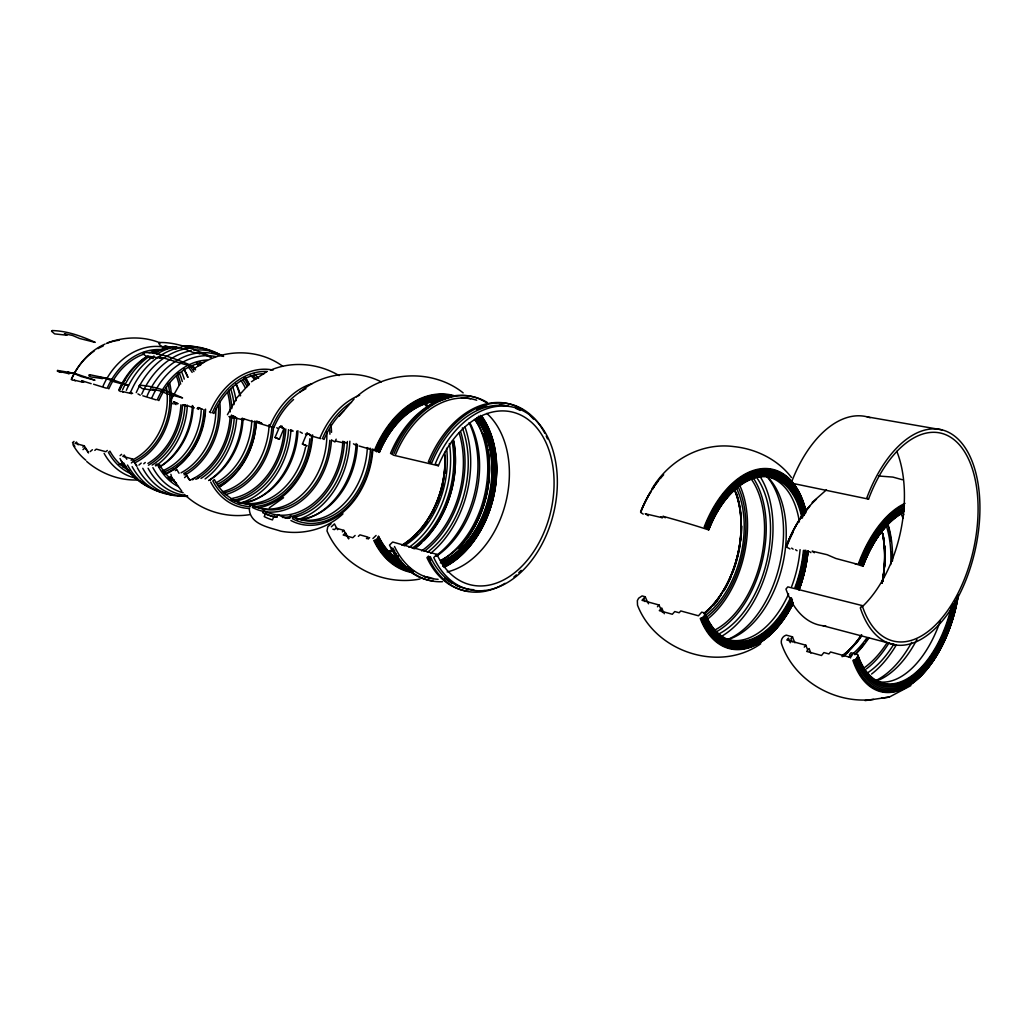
<?xml version="1.0" encoding="UTF-8"?>
<svg xmlns="http://www.w3.org/2000/svg" width="1031" height="1031" viewBox="0 0 1031 1031"><rect width="100%" height="100%" fill="white"/><g stroke="black" fill="none" stroke-linecap="round" stroke-linejoin="round"><path stroke-width="1.5" d="M302.418 444.026L306.838 445.83L302.418 444.026L307.019 433.136L310.795 434.953M272.828 519.031L274.143 515.912A72.26 54.192 -76.2 0 0 277.004 517.291M277.03 516.724L277.919 514.637A70.121 52.504 -76.2 0 0 287.997 518.374M289.376 517.871L290.265 515.771A68.265 50.841 -76.3 0 0 367.345 447.557M249.399 506.608L250.275 504.559A66.822 50.699 -76.2 0 0 302.405 494.261A66.822 50.699 -76.2 0 0 326.84 431.989M279.401 439.232L283.95 428.496L281.734 427.208L279.607 426.718L275.045 437.44L279.401 439.232L275.045 437.44M227.413 414.733L237.001 397.618L249.45 383.841M170.102 401.304L179.51 384.769M651.876 489.029C668.526 460.625 701.08 442.003 734.265 446.642C756.226 448.962 778.07 459.671 791.486 477.572M851.954 655.42L850.317 657.391L830.548 651.979L828.911 653.938L823.937 652.571L821.475 655.497L806.667 651.412L809.129 648.499A96.669 53.676 -76.5 0 0 810.894 653.074M862.187 605.571L860.292 607.813A110.098 59.476 -77.4 0 0 952.708 606.512A110.098 59.476 -77.4 0 0 962.413 443.91A110.098 59.476 -77.4 0 0 866.852 497.831L868.553 499.12A106.657 57.607 -77.4 0 1 961.124 446.874A106.657 57.607 -77.4 0 1 951.703 604.411A106.657 57.607 -77.4 0 1 862.187 605.571L787.839 586.871L785.944 589.036A106.824 60.442 -77.4 0 0 825.792 625.946M804.244 647.146L805.881 645.213L786.821 639.993L788.457 638.086A89.916 50.674 -76.5 0 0 790.287 642.738M873.515 699.392C835.857 704.328 795.159 681.478 782.014 645.187C780.029 641.127 782.001 636.411 786.215 635.122L792.504 636.836L790.867 638.743A90.006 50.648 -76.5 0 0 792.053 641.875M283.95 428.496L281.837 427.994M339.096 416.253L354.071 399.036M657.443 606.782L659.067 604.991A87.919 53.457 -76.5 0 0 662.546 612.491M648.525 603.779A81.797 50.223 -76.5 0 1 645.251 596.781L641.991 600.313L659.067 604.991M436.951 554.394L433.755 557.552A93.808 64.102 -76.3 0 0 532.885 558.738A93.808 64.102 -76.3 0 0 535.089 419.501A93.808 64.102 -76.3 0 0 435.237 463.86L438.381 465.754A88.872 60.726 -76.3 0 1 532.988 423.702A88.872 60.726 -76.3 0 1 530.862 555.657A88.872 60.726 -76.3 0 1 436.951 554.394L392.682 542.022L389.512 545.09A91.772 64.128 -76.3 0 0 405.66 566.702M372.926 538.504L376.083 535.463M366.443 538.646L368.028 537.125L359.922 534.857L358.35 536.365M368.067 539.097L369.652 537.589M355.128 535.463L352.757 537.718L343.155 535.012L345.527 532.769A89.813 64.141 -76.2 0 0 348.697 538.62M342.344 531.867L343.929 530.372A87.3 62.453 -76.2 0 0 348.723 538.749M331.325 526.828L334.469 523.877A82.029 59.038 -76.2 0 0 337.665 529.689M209.912 480.137L211.445 478.784M192.629 479.84L194.936 477.817M197.643 478.564L199.176 477.211M812.132 502.471L826.359 489.918M184.175 474.866L185.709 473.525A67.415 52.181 -76.2 0 0 189.756 480.098M184.562 477.624L186.856 475.6A69.696 53.883 -76.2 0 0 189.266 479.763M175.244 470.677L176.765 469.337A64.863 50.442 -76.2 0 0 179.02 473.229M172.435 469.904L173.955 468.577M155.372 465.252L156.892 463.937M138.94 465.058L141.208 463.099M143.76 463.795L145.268 462.494M131.349 462.958L133.618 461.012A67.634 53.56 -76.1 0 0 136.904 466.373M131.092 460.329L132.599 459.027A65.417 51.859 -76.1 0 0 136.659 465.445M120.112 455.625L121.619 454.336M107.327 450.457L105.832 451.72L96.295 449.116L94.8 450.379M90.161 451.617L92.403 449.722M82.841 447.106L84.336 445.856A63.613 51.498 -76.1 0 0 88.382 452.119M82.983 449.632L85.225 447.75A65.752 53.187 -76.1 0 0 88.498 452.983M74.013 441.397L72.531 442.634A63.162 51.408 -76.1 0 0 74.863 446.449M342.988 513.863C326.453 529.29 302.83 535.231 280.844 531.184C269.259 527.344 249.837 524.547 249.296 508.747M269.297 507.845L283.564 497.715M356.494 396.858C385.323 370.786 432.685 368.544 463.151 392.875M299.918 392.076C321.943 373.132 355.36 368.531 381.302 381.908M251.461 381.741L266.539 371.804M193.583 369.407C218.25 348.71 256.655 347.163 282.61 366.173M330.99 523.774L327.768 526.802L326.995 530.926C341.944 566.071 382.707 586.201 419.875 579.048M910.863 685.615L889.341 697.059L865.073 700.603M760.736 643.782C719.367 672.985 655.484 651.979 637.519 605.197L637.338 600.648L638.627 598.225L642.107 595.918L645.251 596.781M270.457 370.206C292.559 360.708 318.605 363.389 339.109 375.593M107.417 342.885C124.171 336.634 143.554 336.054 160.192 342.923M881.441 698.193L889.341 697.059M249.566 514.675C226.06 518.297 201.651 510.912 184.42 494.429M878.528 476L892.872 477.095L902.434 479.737M138.438 479.918C119.725 480.936 100.806 473.59 86.694 461.463M867.097 416.833L942.141 429.888M868.553 499.12L793.226 483.5L791.486 482.237A106.824 60.442 -77.4 0 1 870.112 417.748M280.574 425.88L282.236 426.267M336.544 441.268L344.509 443.124L342.936 442.209M310.035 435.585L320.731 438.639M438.381 465.754L393.687 455.251L390.543 453.382A91.772 64.128 -76.3 0 1 448.73 397.876M822.931 625.714L896.429 645.11M84.336 445.856L75.031 443.317L76.513 442.067A61.216 49.772 -76.1 0 0 78.163 444.825M132.599 459.027L122.766 456.346L124.261 455.058A62.955 50.119 -76.1 0 0 126.787 459.246M343.929 530.372L336.029 528.156L334.456 529.638L332.884 529.199M309.816 434.644L308.669 434.18M790.004 548.93L787.246 547.435M643.241 514.095L641.076 512.768M83.936 381.96L81.629 380.697L91.153 383.661M81.552 381.406L83.086 382.243L73.742 380.039L75.276 380.877M72.763 380.284L71.229 379.447A63.162 51.408 -76.1 0 1 94.143 351.055M93.576 384.228L106.257 388.171M130.086 392.798L131.633 393.649L121.735 391.329L123.282 392.18M120.627 391.548L119.081 390.697A64.953 51.769 -76.1 0 1 124.957 379.769M142.832 395.788L156.106 399.899M137.935 393.894L140.268 395.182M130.293 392.102L132.625 393.391M174.548 403.74L176.108 404.603M171.713 403.069L173.272 403.933M186.211 405.969L183.866 404.655L194.344 407.876M183.505 405.338L185.065 406.214M197.063 408.521L198.622 409.397M209.448 411.936L211.007 412.812M233.457 418.096L231.898 417.22L243.123 419.849L241.55 418.96M228.882 416.511L230.441 417.387M244.424 419.643L242.079 418.302L253.111 421.679M256.023 422.362L270.702 426.86M276.733 427.762L278.306 428.651M290.832 429.721L293.204 431.087M290.175 430.378L291.734 431.28M305.421 433.961L306.993 434.863M299.982 431.873L302.354 433.239M331.789 440.147L334.933 441.977A82.029 59.038 -76.2 0 1 336.17 439.154M343.774 441.564L346.132 442.956M359.084 445.998L368.827 448.833L367.255 447.905M353.465 443.833L355.824 445.224M373.763 449.993L376.908 451.862M368.905 448.292L370.477 449.22M429.979 462.623L428.406 461.669A96.038 65.804 -76.3 0 1 521.982 409.397M280.277 427.246L279.607 426.718M307.676 433.677L307.019 433.136M648.293 515.732L645.213 513.734L662.469 517.781L660.935 516.776M665.291 517.794L662.972 516.286C678.334 520.539 693.644 524.934 708.684 529.934A83.962 49.797 -76.5 0 1 760.143 476.928A83.962 49.797 -76.5 0 1 801.873 518.013M795.558 549.703L797.053 550.734M791.628 548.105L793.123 549.136M814.361 552.745L812.119 551.185L827.107 554.704L835.857 558.48L857.341 564.228M809.412 551.585L810.907 552.629M854.776 563.622L862.96 566.251A89.439 48.302 -76.5 0 1 903.104 512.768M181.778 491.194L171.661 477.237L170.888 474.299M97.971 348.633A63.162 51.408 -76.1 0 1 103.216 345.978M85.831 460.226A65.804 53.496 -76.1 0 1 73.033 444.825M71.667 378.957A65.804 53.496 -76.1 0 1 105.007 344.083M106.386 343.503A65.804 53.496 -76.1 0 1 119.184 340.217M193.042 366.044A67.015 53.754 -76.1 0 1 195.581 369.845M204.654 414.552A67.015 53.754 -76.1 0 1 203.751 420.725M203.133 423.754A67.015 53.754 -76.1 0 1 201.084 431.28M200.066 434.244A67.015 53.754 -76.1 0 1 192.629 449.439M190.104 453.189A67.015 53.754 -76.1 0 1 166.455 473.835M136.852 478.32A67.015 53.754 -76.1 0 1 104.105 453.356M102.932 386.303A67.015 53.754 -76.1 0 1 169.535 348.517M192.204 366.082A64.515 51.692 -76.1 0 1 194.82 369.562M205.556 409.127A64.515 51.692 -76.1 0 1 163.981 474.092M131.233 473.86A64.515 51.692 -76.1 0 1 108.435 452.429L109.93 451.166A62.427 50.016 -76.1 0 0 129.326 470.651M162.537 349.702A64.515 51.692 -76.1 0 0 107.327 387.94L108.874 388.777A62.427 50.016 -76.1 0 1 144.495 353.917M189.201 365.528A62.427 50.016 -76.1 0 1 193.957 371.624M203.919 409.552A62.427 50.016 -76.1 0 1 163.671 472.159M148.954 352.666A62.427 50.016 -76.1 0 1 157.846 351.597M188.531 367.281A62.337 50.003 -76.1 0 1 192.153 372.384M201.2 410.518A62.337 50.003 -76.1 0 1 162.473 470.871M152.227 351.197A62.337 50.003 -76.1 0 1 155.191 351.043M183.737 368.956A64.051 51.602 -76.1 0 1 188.042 377.294M193.171 406.227A64.051 51.602 -76.1 0 1 159.947 466.747M183.647 368.84A66.036 53.251 -76.1 0 1 187.629 377.153M192.333 405.518A66.036 53.251 -76.1 0 1 159.38 467.069M181.714 372.127A68.832 55.687 -76.1 0 1 184.278 379.15M187.358 405.183A68.832 55.687 -76.1 0 1 155.72 465.935M179.085 372.681A65.752 53.187 -76.1 0 1 182.307 381.547M184.936 405.312A65.752 53.187 -76.1 0 1 152.137 465.084M177.268 373.57A65.662 53.161 -76.1 0 1 180.67 384.073M182.513 404.745A65.662 53.161 -76.1 0 1 148.438 465.213M176.378 376.019A63.613 51.498 -76.1 0 1 179.11 384.795M180.889 404.835A63.613 51.498 -76.1 0 1 147.858 463.447M169.6 382.669A63.252 51.434 -76.1 0 1 134.661 462.919M125.846 466.218A63.252 51.434 -76.1 0 1 122.844 466.914M168.04 383.39A61.216 49.772 -76.1 0 1 134.21 461.076M124.223 464.633A61.216 49.772 -76.1 0 1 121.323 465.2M166.378 387.218A61.125 49.746 -76.1 0 1 133.051 459.697M123.153 463.563A61.125 49.746 -76.1 0 1 118.81 464.504M129.313 471.167A68.716 54.72 -76.1 0 1 119.983 458.55M118.874 389.795A68.716 54.72 -76.1 0 1 146.222 356.984M143.245 482.985A71.229 56.653 -76.1 0 1 139.314 480.73M136.788 478.99A71.229 56.653 -76.1 0 1 121.22 460.831M120.099 389.525A71.229 56.653 -76.1 0 1 147.794 355.901M153.039 352.886A71.229 56.653 -76.1 0 1 169.252 347.589M149.16 487.096A73.24 58.136 -76.1 0 1 123.784 463.035M122.637 389.692A73.24 58.136 -76.1 0 1 148.49 356.894M153.787 353.478A73.24 58.136 -76.1 0 1 173.144 346.571M182.448 346.068A73.24 58.136 -76.1 0 1 188.544 346.725M165.218 492.87A74.593 59.102 -76.1 0 1 127.496 465.007M126.349 390.285A74.593 59.102 -76.1 0 1 153.993 355.94M156.686 354.2A74.593 59.102 -76.1 0 1 176.443 346.558M182.461 345.862A74.593 59.102 -76.1 0 1 197.888 347.537M173.131 495.009A75.199 59.45 -76.1 0 1 132.11 466.605M130.989 391.277A75.199 59.45 -76.1 0 1 181.417 347.176M184.304 346.751A75.199 59.45 -76.1 0 1 214.448 353.079M136.247 392.605A75.005 59.167 -76.1 0 1 221.961 356.12M187.526 495.859A75.005 59.167 -76.1 0 1 137.316 467.726M187.565 496.362A74.039 58.277 -76.1 0 1 142.768 468.293M141.75 394.164A74.039 58.277 -76.1 0 1 191.212 350.708M194.047 350.282A74.039 58.277 -76.1 0 1 223.598 356.455M245.314 377.758A72.338 56.847 -76.1 0 1 247.659 382.076M226.42 481.541A72.338 56.847 -76.1 0 1 220.376 486.142M184.304 495.215A72.338 56.847 -76.1 0 1 148.077 468.242M147.124 395.852A72.338 56.847 -76.1 0 1 220.234 355.682M245.223 377.294A70.031 54.952 -76.1 0 1 249.18 384.163M256.268 422.774A70.031 54.952 -76.1 0 1 219.332 487.096M183.17 492.754A70.031 54.952 -76.1 0 1 152.872 467.597M151.982 397.566A70.031 54.952 -76.1 0 1 215.763 356.584M243.87 377.977A66.384 52.027 -76.2 0 1 248.651 385.542M256.191 420.97A66.384 52.027 -76.2 0 1 218.43 485.949M178.26 486.58A66.384 52.027 -76.2 0 1 158.13 465.999L159.65 464.685A64.231 50.351 -76.2 0 0 176.52 483.139M207.025 360.012A66.384 52.027 -76.2 0 0 157.318 399.693L158.877 400.544A64.231 50.351 -76.2 0 1 203.958 362.409M242.904 379.885A64.231 50.351 -76.2 0 1 247.169 386.689M254.554 421.125A64.231 50.351 -76.2 0 1 217.992 484.029M230.854 389.396A67.634 53.56 -76.1 0 1 234.024 404.59M234.321 416.898A67.634 53.56 -76.1 0 1 200.993 478.448M227.658 392.785A65.417 51.859 -76.1 0 1 230.235 411.91M230.132 416.395A65.417 51.859 -76.1 0 1 189.807 480.227M197.114 362.564A62.955 50.119 -76.1 0 1 200.62 365.412M218.392 405.093A62.955 50.119 -76.1 0 1 183.737 473.551M172.267 477.972A62.955 50.119 -76.1 0 1 169.342 478.577M241.009 380.581A64.141 50.326 -76.1 0 1 245.094 387.514M251.757 420.468A64.141 50.326 -76.1 0 1 216.458 482.611M171.249 480.691A64.141 50.326 -76.1 0 1 168.826 478.822M199.292 361.688A65.056 51.795 -76.1 0 1 201.676 363.698M219.719 401.459A65.056 51.795 -76.1 0 1 185.374 474.788M173.904 479.583A65.056 51.795 -76.1 0 1 170.875 480.317M196.779 363.853A62.852 50.107 -76.1 0 1 199.022 365.876M215.879 409.191A62.852 50.107 -76.1 0 1 181.069 472.829M171.069 476.85A62.852 50.107 -76.1 0 1 168.143 477.559M236.215 384.048A65.894 51.95 -76.1 0 1 240.597 395.659M243.032 419.424A65.894 51.95 -76.1 0 1 209.345 480.24M235.699 383.661A67.93 53.612 -76.1 0 1 239.965 395.801M242.066 418.715A67.93 53.612 -76.1 0 1 208.662 480.536M232.851 387.102A70.804 56.074 -76.1 0 1 236.073 400.698M236.692 417.839A70.804 56.074 -76.1 0 1 205.092 478.938M228.766 390.375A67.531 53.535 -76.1 0 1 231.795 408.598M231.756 416.292A67.531 53.535 -76.1 0 1 195.826 479.351M312.612 434.876A70.482 53.908 -76.2 0 1 259.142 507.716M249.618 508.476A70.482 53.908 -76.2 0 1 210.698 482.031M210.221 411.64A70.482 53.908 -76.2 0 1 273.112 370.077M311.762 435.572A68.433 52.323 -76.2 0 1 253.678 506.621M250.597 506.633A68.433 52.323 -76.2 0 1 212.85 480.936L214.384 479.57A66.229 50.635 -76.2 0 0 269.439 500.834A66.229 50.635 -76.2 0 0 309.88 438.742M267.351 371.482A68.433 52.323 -76.2 0 0 212.399 412.632L213.958 413.508A66.229 50.635 -76.2 0 1 264.104 373.634M254.09 373.853A67.015 52.13 -76.2 0 1 258.588 378.3M273.537 426.589A67.015 52.13 -76.2 0 1 225.145 494.687M253.046 375.658A64.863 50.442 -76.2 0 1 256.371 378.828M271.9 426.705A64.863 50.442 -76.2 0 1 223.559 492.96M250.185 375.052A64.76 50.429 -76.2 0 1 254.554 379.356M269.117 424.54A64.76 50.429 -76.2 0 1 222.219 491.839M297.946 430.739A67.917 52.259 -76.2 0 1 238.432 502.806M296.773 431.138A70.005 53.934 -76.2 0 1 246.241 502.806M290.91 430.571A72.956 56.409 -76.2 0 1 239.759 503.257M288.538 429.618A69.696 53.883 -76.2 0 1 235.3 501.143M285.806 428.973A69.593 53.87 -76.2 0 1 232.606 500.396M284.182 429.089A67.415 52.181 -76.2 0 1 232.606 498.282M305.55 447.145A66.113 50.622 -76.2 0 1 230.944 499.146M349.844 441.191A75.302 56.692 -76.2 0 1 297.791 519.572M272.545 519.933A75.302 56.692 -76.2 0 1 264.22 516.583L265.534 513.477A71.938 54.153 -76.2 0 0 275.934 517.304M344.406 442.299A71.822 54.14 -76.2 0 1 282.468 517.459M276.153 517.047A71.822 54.14 -76.2 0 1 262.673 512.665L263.549 510.59A69.58 52.452 -76.2 0 0 342.82 441.242M347.37 441.474A71.938 54.153 -76.2 0 1 294.737 517.124M290.123 517.936A71.938 54.153 -76.2 0 1 285.316 518.258M372.114 449.323A70.662 52.555 -76.3 0 1 292.508 518.748L293.384 516.647A68.381 50.854 -76.3 0 0 370.516 448.292M305.962 388.713A70.662 52.555 -76.3 0 0 272.287 426.705L273.846 427.607A68.381 50.854 -76.3 0 1 293.564 399.525M372.9 449.013A72.776 54.14 -76.3 0 1 290.922 520.513M270.045 425.687A72.776 54.14 -76.3 0 1 311.993 383.661M329.74 429.669A66.925 50.712 -76.2 0 1 329.92 434.206M329.778 440.301A66.925 50.712 -76.2 0 1 253.265 505.396L252.402 507.458A69.154 52.401 -76.2 0 0 331.428 440.185M357.396 444.387A70.121 52.504 -76.2 0 1 297.096 519.302M356.12 443.51A72.26 54.192 -76.2 0 1 303.372 519.547M330.925 424.54A69.154 52.401 -76.2 0 1 331.544 432.324M351.507 402.206A72.531 52.671 -76.3 0 0 322.484 438.51L324.056 439.425A70.185 50.97 -76.3 0 1 344.006 410.518M320.203 437.466A74.696 54.269 -76.3 0 1 359.613 395.208M786.601 546.933A92.622 52.349 -76.5 0 1 793.11 532.189M804.747 513.49A92.622 52.349 -76.5 0 0 802.904 515.99A85.238 50.532 -76.5 0 0 760.311 475.897A85.238 50.532 -76.5 0 0 708.632 529.638M786.279 546.507A94.079 53.161 -76.5 0 1 809.528 506.698M809.657 506.234A94.762 53.548 -76.5 0 0 786.241 546.34A95.406 53.896 -76.5 0 1 816.462 499.159M958.237 594.964A98.229 53.045 -76.5 0 1 908.569 685.976A98.229 53.045 -76.5 0 1 852.882 660.381M858.643 563.171A98.229 53.045 -76.5 0 1 905.038 503.373M958.289 595.067A97.597 52.697 -76.5 0 1 908.942 685.499A97.597 52.697 -76.5 0 1 853.629 660.059M859.351 563.493A97.597 52.697 -76.5 0 1 904.071 504.713M958.25 595.158A96.914 52.31 -76.5 0 1 909.252 684.958A96.914 52.31 -76.5 0 1 854.325 659.698M860.022 563.815A96.914 52.31 -76.5 0 1 904.406 505.448M958.005 594.681A95.445 51.511 -76.5 0 1 909.832 683.63A95.445 51.511 -76.5 0 1 855.588 658.822M861.194 564.434A95.445 51.511 -76.5 0 1 904.097 507.368M956.82 597.877A93.885 50.661 -76.5 0 1 909.033 682.818A93.885 50.661 -76.5 0 1 856.593 657.83M862.122 565.027A93.885 50.661 -76.5 0 1 904.29 508.876M955.299 600.893A92.313 49.81 -76.5 0 1 907.963 681.878A92.313 49.81 -76.5 0 1 857.302 656.747M862.741 565.529A92.313 49.81 -76.5 0 1 904.187 510.332M954.126 603.818A91.54 49.411 -76.5 0 1 906.906 681.62A91.54 49.411 -76.5 0 1 857.534 656.193M862.921 565.761A91.54 49.411 -76.5 0 1 904.019 511.015M953.507 603.702A90.805 49.011 -76.5 0 1 906.649 680.885A90.805 49.011 -76.5 0 1 857.676 655.652M863.024 565.955A90.805 49.011 -76.5 0 1 903.775 511.66M952.515 605.055A90.109 48.65 -76.5 0 1 905.901 680.383A90.109 48.65 -76.5 0 1 857.728 655.097M863.037 566.109A90.109 48.65 -76.5 0 1 903.465 512.239M902.537 512.072A96.476 53.728 -76.5 0 1 903.865 514.765M889.018 642.867A96.476 53.728 -76.5 0 1 866.324 668.951M900.514 512.987A93.55 52.104 -76.5 0 1 903.092 518.206M887.266 642.455A93.55 52.104 -76.5 0 1 863.514 668.268M807.582 649.659A93.55 52.104 -76.5 0 1 805.881 645.213M887.678 524.173A92.829 52.31 -76.5 0 1 890.977 540.966M891.738 551.843A92.829 52.31 -76.5 0 1 891.738 559.859M868.463 637.506A92.829 52.31 -76.5 0 1 865.937 641.282M864.21 643.705A92.829 52.31 -76.5 0 1 855.227 654.26M888.155 525.05A90.006 50.648 -76.5 0 1 892.485 561.019M868.733 638.189A90.006 50.648 -76.5 0 1 854.892 654.749M886.647 526.815A87.107 49.011 -76.5 0 1 890.745 564.563M866.994 637.648A87.107 49.011 -76.5 0 1 849.054 656.915M794.901 642.777A87.107 49.011 -76.5 0 1 792.504 636.836M881.943 531.3A86.875 49.076 -76.5 0 1 882.059 583.275M861.632 634.735A86.875 49.076 -76.5 0 1 842.843 655.213M882.265 532.408A87.493 49.424 -76.5 0 1 882.033 583.224M861.465 635.032A87.493 49.424 -76.5 0 1 842.546 655.652M882.652 533.568A88.151 49.81 -76.5 0 1 884.108 543.337M884.366 546.224A88.151 49.81 -76.5 0 1 882.085 583.185M861.375 635.38A88.151 49.81 -76.5 0 1 842.314 656.141M882.936 533.903A88.846 50.21 -76.5 0 1 884.095 541.468M884.521 545.902A88.846 50.21 -76.5 0 1 882.523 581.574M861.349 635.753A88.846 50.21 -76.5 0 1 842.134 656.695M883.928 538.04A89.581 50.635 -76.5 0 1 884.327 541.12M884.766 545.605A89.581 50.635 -76.5 0 1 884.637 567.179M884.34 570.349A89.581 50.635 -76.5 0 1 882.742 581.561M861.413 636.166A89.581 50.635 -76.5 0 1 855.962 643.602M848.681 651.605A89.581 50.635 -76.5 0 1 843.152 656.425M940.349 620.739A89.207 48.38 -76.5 0 1 872.857 680.125M916.92 639.491A94.504 51.821 -76.5 0 1 876.234 681.079M911.649 642.39A97.262 53.496 -76.5 0 1 875.139 680.872M896.287 644.994A101.077 56.125 -76.5 0 1 871.556 674.055M893.838 644.13A96.669 53.676 -76.5 0 1 867.226 673.063M850.575 657.92A92.184 49.991 -76.5 0 1 849.415 654.724L851.052 652.765L857.702 654.569A89.439 48.302 -76.5 0 0 904.664 680.138A89.439 48.302 -76.5 0 0 951.123 607.839M424.978 402.979A82.029 59.038 -76.2 0 1 428.213 406.046M446.603 448.279A82.029 59.038 -76.2 0 1 404.178 545.811M394.577 550.49A82.029 59.038 -76.2 0 1 388.88 552.268M481.451 415.751A90.96 64.064 -76.3 0 1 444.103 567.321M412.928 572.708A90.96 64.064 -76.3 0 1 373.866 540.618M374.743 449.696A90.96 64.064 -76.3 0 1 454.104 395.685M481.438 416.189A90.457 63.703 -76.3 0 1 444.297 566.921M413.289 572.269A90.457 63.703 -76.3 0 1 374.459 540.36M375.336 449.954A90.457 63.703 -76.3 0 1 454.233 396.239M480.446 415.416A89.903 63.303 -76.3 0 1 444.438 566.483M412.142 571.535A89.903 63.303 -76.3 0 1 375.039 540.064M375.915 450.225A89.903 63.303 -76.3 0 1 451.41 396.097M480.124 416.382A88.718 62.466 -76.3 0 1 492.238 499.21A88.718 62.466 -76.3 0 1 442.711 566.367M409.797 569.782A88.718 62.466 -76.3 0 1 376.109 539.381M376.985 450.753A88.718 62.466 -76.3 0 1 451.462 397.335M478.668 416.189A87.467 61.576 -76.3 0 1 491.748 498.128A87.467 61.576 -76.3 0 1 442.686 565.246M406.008 567.243A87.467 61.576 -76.3 0 1 377.037 538.607M377.913 451.269A87.467 61.576 -76.3 0 1 446.964 397.889M477.933 417.143A86.204 60.687 -76.3 0 1 490.833 497.909A86.204 60.687 -76.3 0 1 442.454 564.073M400.995 563.583A86.204 60.687 -76.3 0 1 377.771 537.782M378.635 451.733A86.204 60.687 -76.3 0 1 444.632 398.945M477.508 417.581A85.586 60.262 -76.3 0 1 490.318 497.78A85.586 60.262 -76.3 0 1 442.273 563.48M401.111 562.99A85.586 60.262 -76.3 0 1 378.055 537.37M378.918 451.939A85.586 60.262 -76.3 0 1 444.425 399.525M477.031 417.993A84.993 59.85 -76.3 0 1 489.777 497.651A84.993 59.85 -76.3 0 1 442.054 562.9M401.162 562.398A84.993 59.85 -76.3 0 1 378.274 536.945M379.137 452.132A84.993 59.85 -76.3 0 1 440.984 400.002M476.541 418.38A84.439 59.45 -76.3 0 1 488.965 498.476A84.439 59.45 -76.3 0 1 440.366 562.952M399.912 561.122A84.439 59.45 -76.3 0 1 378.429 536.545M379.279 452.3A84.439 59.45 -76.3 0 1 440.727 400.518M476.026 418.728A83.898 59.089 -76.3 0 1 488.617 497.367A83.898 59.089 -76.3 0 1 441.487 561.779M401.123 561.276A83.898 59.089 -76.3 0 1 378.519 536.146M379.369 452.441A83.898 59.089 -76.3 0 1 437.247 401.136M474.492 419.411A83.807 59.089 -76.3 0 1 440.456 560.439M397.438 559.872A83.807 59.089 -76.3 0 1 394.976 558.325M433.175 400.801A83.807 59.089 -76.3 0 1 436.358 400.518M433.02 401.02A86.939 62.427 -76.2 0 1 435.275 403.237M453.679 441.655A86.939 62.427 -76.2 0 1 413.689 548.698M398.134 556.753A86.939 62.427 -76.2 0 1 395.131 557.707M431.422 400.698A86.875 62.427 -76.2 0 1 433.664 402.915M452.081 441.307A86.875 62.427 -76.2 0 1 412.116 548.247M398.069 555.761A86.875 62.427 -76.2 0 1 395.066 556.804M430.468 402.258A86.72 62.414 -76.2 0 1 432.608 404.603M449.387 443.485A86.72 62.414 -76.2 0 1 408.972 547.371M396.432 554.266A86.72 62.414 -76.2 0 1 391.922 555.902M424.798 404.487A81.952 59.051 -76.2 0 1 427.891 407.76M444.709 452.351A81.952 59.051 -76.2 0 1 401.845 545.18M392.244 549.845A81.952 59.051 -76.2 0 1 387.978 551.25M424.798 404.023A82.454 59.411 -76.2 0 1 427.904 407.309M445.005 455.29A82.454 59.411 -76.2 0 1 402.953 544.793M392.051 550.258A82.454 59.411 -76.2 0 1 387.746 551.662M470.2 423.432A88.022 62.466 -76.2 0 1 436.332 556.289M469.053 422.697A90.251 64.154 -76.2 0 1 435.765 555.902M475.368 419.681A88.37 62.466 -76.3 0 1 441.822 560.258M464.994 427.066A93.357 66.68 -76.2 0 1 430.752 553.26M462.365 427.878A89.813 64.141 -76.2 0 1 427.375 552.307M460.638 431.641A89.671 64.141 -76.2 0 1 424.192 551.417M459.104 432.788A87.3 62.453 -76.2 0 1 421.615 550.915M483.758 434.051A88.447 62.466 -76.3 0 1 487.495 447.634M487.792 449.207A88.447 62.466 -76.3 0 1 458.395 548.595M484.132 433.896A90.767 64.167 -76.3 0 1 485.549 438.459M487.998 449.464A90.767 64.167 -76.3 0 1 466.308 539.561M462.532 544.407A90.767 64.167 -76.3 0 1 459.555 547.822M453.679 440.443A89.22 64.115 -76.2 0 1 423.857 540.734M421.718 542.822A89.22 64.115 -76.2 0 1 414.694 548.75M445.263 461.437A82.983 59.811 -76.2 0 1 443.253 480.652M442.943 482.237A82.983 59.811 -76.2 0 1 419.901 530.321M416.898 533.62A82.983 59.811 -76.2 0 1 402.863 545.206M445.237 467.275A83.55 60.223 -76.2 0 1 444.645 473.306M444.232 476.309A83.55 60.223 -76.2 0 1 443.459 480.781M442.853 483.732A83.55 60.223 -76.2 0 1 429.051 518.219M426.512 522.137A83.55 60.223 -76.2 0 1 420.957 529.509M416.949 533.994A83.55 60.223 -76.2 0 1 410.235 540.257M445.276 470.252A84.142 60.649 -76.2 0 1 444.941 473.281M443.137 483.784A84.142 60.649 -76.2 0 1 439.876 495.589M438.871 498.476A84.142 60.649 -76.2 0 1 437.234 502.703M433.896 510.087A84.142 60.649 -76.2 0 1 432.414 512.961M426.692 522.446A84.142 60.649 -76.2 0 1 423.973 526.248M530.321 415.828A96.038 65.804 -76.3 0 1 533.555 419.14M484.428 590.557A96.038 65.804 -76.3 0 1 479.621 591.356M468.538 591.369A96.038 65.804 -76.3 0 1 426.95 557.655L428.548 556.083A93.576 64.115 -76.3 0 0 430.662 560.323M544.793 433.252A96.115 65.804 -76.3 0 0 430.159 462.081L431.731 463.035A93.653 64.102 -76.3 0 1 508.721 406.278M546.198 436.061A96.115 65.804 -76.3 0 1 547.5 438.935M521.119 570.362A96.115 65.804 -76.3 0 1 518.786 572.669M516.389 574.873A96.115 65.804 -76.3 0 1 513.941 576.973M505.061 583.314A96.115 65.804 -76.3 0 1 428.69 558.145L430.288 556.572A93.653 64.102 -76.3 0 0 473.809 589.719M516.003 408.508A93.653 64.102 -76.3 0 1 520.191 410.454M430.095 577.579A91.772 64.128 -76.3 0 1 424.102 576.432M432.93 580.917A94.349 65.829 -76.3 0 1 391.252 547.577M392.334 453.228A94.349 65.829 -76.3 0 1 485.627 402.167M442.467 581.703A94.44 65.829 -76.3 0 1 392.914 548.054M394.022 453.627A94.44 65.829 -76.3 0 1 487.328 402.502M438.123 579.319A92.017 64.141 -76.3 0 1 394.512 546.507M395.595 454.568A92.017 64.141 -76.3 0 1 476.696 400.221M461.579 587.412A93.576 64.115 -76.3 0 1 455.805 585.221M451.797 583.134A93.576 64.115 -76.3 0 1 444.632 578.017M476.812 409.5A93.576 64.115 -76.3 0 1 487.032 406.124M499.339 404.977A93.576 64.115 -76.3 0 1 506.956 405.918M433.42 578.559A91.927 64.128 -76.3 0 1 424.488 576.522M413.715 571.226A91.927 64.128 -76.3 0 1 407.851 566.689M461.411 397.721A91.927 64.128 -76.3 0 1 470.587 398.713M486.825 413.431A86.939 60.752 -76.3 0 1 505.731 502.613A86.939 60.752 -76.3 0 1 447.17 571.934M804.747 550.412A85.238 50.532 -76.5 0 1 796.203 587.863M791.744 598.354A85.238 50.532 -76.5 0 1 704.946 614.025M735.039 490.344A82.892 50.996 -76.4 0 1 741.212 523.233M741.225 526.351A82.892 50.996 -76.4 0 1 712.537 605.622M711.442 606.834A82.892 50.996 -76.4 0 1 704.521 613.406M734.381 489.377A82.261 50.609 -76.4 0 1 712.64 605.236M710.436 607.594A82.261 50.609 -76.4 0 1 704.676 612.955M708.697 529.805A84.568 50.145 -76.5 0 1 760.543 476.399A84.568 50.145 -76.5 0 1 802.556 517.807M804.077 550.412A84.568 50.145 -76.5 0 1 795.61 587.58M791.177 597.993A84.568 50.145 -76.5 0 1 705.036 613.535M708.258 529.225A86.643 51.357 -76.5 0 1 760.801 474.595A86.643 51.357 -76.5 0 1 804.064 515.397M805.946 550.361A86.643 51.357 -76.5 0 1 797.272 588.417M792.427 599.707A86.643 51.357 -76.5 0 1 704.508 615.043M707.601 528.723A88.125 52.233 -76.5 0 1 760.762 473.216A88.125 52.233 -76.5 0 1 804.863 513.954M806.783 551.804A88.125 52.233 -76.5 0 1 798.11 588.92M792.517 601.782A88.125 52.233 -76.5 0 1 703.786 616.035M739.807 485.485A87.261 53.573 -76.5 0 1 707.421 619.167M751.715 479.711A87.919 53.457 -76.5 0 1 760.298 562.591A87.919 53.457 -76.5 0 1 713.748 630.585M708.49 529.444A85.921 50.931 -76.5 0 1 760.582 475.265A85.921 50.931 -76.5 0 1 803.497 515.706M805.366 550.399A85.921 50.931 -76.5 0 1 796.757 588.147M791.963 599.346A85.921 50.931 -76.5 0 1 704.766 614.54M741.689 525.99A84.233 51.834 -76.4 0 1 741.379 533.71M741.134 536.7A84.233 51.834 -76.4 0 1 740.619 541.236M740.194 544.265A84.233 51.834 -76.4 0 1 739.433 548.776M738.84 551.753A84.233 51.834 -76.4 0 1 732.822 572.231M731.018 576.716A84.233 51.834 -76.4 0 1 723.878 590.879M719.419 597.812A84.233 51.834 -76.4 0 1 713.555 605.365M736.302 492.818A83.55 51.408 -76.4 0 1 741.121 516.815M741.418 526.158A83.55 51.408 -76.4 0 1 723.762 590.544M721.159 594.732A83.55 51.408 -76.4 0 1 712.511 606.048M711.403 607.272A83.55 51.408 -76.4 0 1 704.431 613.896M705.513 527.563A90.96 53.934 -76.5 0 1 759.873 470.368A90.96 53.934 -76.5 0 1 805.611 510.899M798.986 589.706A90.96 53.934 -76.5 0 0 807.969 551.005A91.604 54.321 -76.5 0 1 799.012 589.848A92.197 54.682 -76.5 0 0 808.072 550.747M793.213 602.98A90.96 53.934 -76.5 0 1 701.596 617.762M704.869 527.253A91.604 54.321 -76.5 0 1 760.182 469.582A91.604 54.321 -76.5 0 1 806.036 511.995M793.2 603.212A91.604 54.321 -76.5 0 1 700.938 618.11M752.991 477.585A90.664 55.12 -76.5 0 1 762.205 561.444A90.664 55.12 -76.5 0 1 715.888 632.055M803.394 550.399A83.962 49.797 -76.5 0 1 794.978 587.309M790.584 597.645A83.962 49.797 -76.5 0 1 705.049 613.045L701.724 612.143L698.464 615.791L680.782 610.945L679.145 612.749L674.777 611.551L672.315 614.257L659.299 610.661L661.747 607.968A90.844 55.094 -76.5 0 0 664.299 613.729M728.054 639.491A88.756 53.29 -76.5 0 0 782.426 565.632A88.756 53.29 -76.5 0 0 766.458 475.974A91.359 54.991 -76.5 0 1 779.526 565.259A91.359 54.991 -76.5 0 1 727.654 639.452M704.199 526.957A92.197 54.682 -76.5 0 1 759.873 468.912A92.197 54.682 -76.5 0 1 806.036 511.621M793.123 603.406A92.197 54.682 -76.5 0 1 700.242 618.42M706.66 528.156A89.581 53.097 -76.5 0 1 760.723 471.734A89.581 53.097 -76.5 0 1 805.559 513.18M807.505 551.649A89.581 53.097 -76.5 0 1 798.69 589.358M793.007 602.439A89.581 53.097 -76.5 0 1 702.807 616.963M640.586 512.046A89.71 55.171 -76.4 0 1 650.883 491.297M653.448 487.315A89.71 55.171 -76.4 0 1 660.884 477.598M640.599 512.188A89.104 54.811 -76.4 0 1 657.907 481.413M660.755 477.972A89.104 54.811 -76.4 0 1 663.668 474.775M640.676 512.355A88.46 54.424 -76.4 0 1 650.832 491.89M652.494 489.274A88.46 54.424 -76.4 0 1 654.234 486.709M757.321 478.487A90.844 55.094 -76.5 0 1 766.239 563.532A90.844 55.094 -76.5 0 1 718.813 633.962M760.04 476.49A94.968 57.607 -76.5 0 1 721.816 636.179M734.394 489.841A81.694 50.235 -76.4 0 1 703.709 613.509M736.302 487.779A81.797 50.223 -76.5 0 1 705.655 615.275M738.376 487.315A84.529 51.898 -76.5 0 1 706.067 617.582M644.89 601.524A84.529 51.898 -76.5 0 1 643.628 598.547M766.961 476.58A83.833 49.823 -76.5 0 1 799.373 521.944M800.082 549.626A83.833 49.823 -76.5 0 1 791.679 586.484M788.625 593.895A83.833 49.823 -76.5 0 1 722.705 637.673M896.828 451.359A103.487 58.548 -77.4 0 1 862.045 606.898M173.788 401.858L177.822 403.688L173.788 401.858M198.158 407.567L202.282 409.333L198.158 407.567M231.408 415.351L235.596 417.155L231.408 415.351M257.415 421.434L261.655 423.264L257.415 421.434M57.672 370.464L57.246 370.967L58.806 371.817L61.319 372.397L59.759 371.56L69.116 373.725L67.556 372.874L69.953 373.428L67.608 372.139L74.825 373.815L81.165 376.521L94.955 380.207L74.567 373.338L57.672 370.464M143.928 352.525L143.193 353.362L144.198 354.741A5.915 0.889 23.6 0 0 149.366 357.693L153.207 358.517L148.219 356.185L161.029 358.247L158.374 356.726C168.646 358.981 178.286 362.912 188.505 365.348L186.972 365.026L192.745 366.894A6.031 0.928 23.5 0 0 187.552 363.879C173.672 358.388 159.058 352.344 143.928 352.525M159.663 342.511L158.838 343.426L159.844 344.895A6.186 0.967 23.6 0 0 165.218 348.014L167.537 348.504L163.877 346.377L166.97 346.996L165.14 345.939L166.687 346.248L176.327 348.903L174.484 347.834L177.628 348.465L174.87 346.854L184.356 348.774L192.14 352.125L200.169 353.762L198.326 352.679L199.937 353.002L211.097 357.396A6.315 1.018 23.5 0 0 205.697 354.213C191.07 348.426 175.605 342.112 159.663 342.511M139.585 385.246L138.927 385.903L142.265 388.623L154.972 390.517L152.575 389.177L160.63 391.02L167.331 393.881L182.564 397.927C169.097 391.638 154.547 385.981 139.585 385.246M52.336 330.564L51.55 331.235L54.604 333.876L67.079 335.255L64.438 333.773L72.544 335.462L79.671 338.503L95.187 342.382C81.797 336.196 67.183 330.951 52.336 330.564M89.981 374.756L88.834 375.078L89.117 376.019L90.689 376.882L102.469 378.596L100.097 377.282L107.662 379.021L114.17 381.792L128.566 385.633L111.374 379.228L89.981 374.756"/></g></svg>
